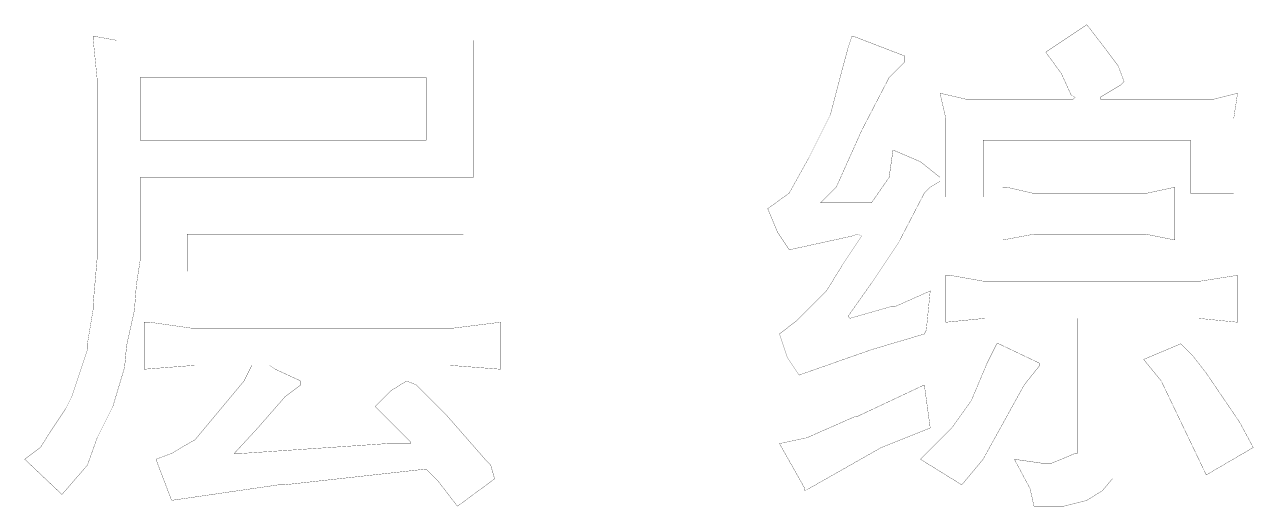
# Model space of a CAD drawing. Extents: x 94 to 452, y -72 to 1042.
# Drawn here: x 208.53 to 257.76, y 1022.67 to 1041.97 of the extents above; entities that cross this region are included whole.
import ezdxf

# ---------------------------------------------------------------- set-up
doc = ezdxf.new("R2010")
doc.units = 0
doc.header["$MEASUREMENT"] = 0
doc.layers.add('TREE_LAYER', color=7, linetype='Continuous')

msp = doc.modelspace()

# ---------------------------------------------------------------- linework, layer by layer
at = {"layer": 'TREE_LAYER', "const_width": 0.01, "elevation": 750}
for points in [[(251.090984, 1041.966314), (249.443925, 1040.868275), (250.071376, 1040.005529), (250.463533, 1039.142784), (250.620396, 1039.064353), (250.541964, 1038.985922), (246.228239, 1038.985922), (245.208631, 1039.221216), (245.443925, 1038.201608), (245.443925, 1035.064353), (246.934121, 1035.064353), (246.934121, 1037.338863), (246.934121, 1037.338863), (255.247847, 1037.338863), (255.247847, 1037.338863), (255.247847, 1035.221216), (256.973337, 1035.221216), (256.973337, 1038.201608), (257.1302, 1039.221216), (256.189023, 1038.985922), (251.640004, 1038.985922), (251.640004, 1039.064353), (251.640004, 1039.064353), (252.424317, 1039.534941), (252.58118, 1039.691804), (252.345886, 1040.319255), (251.875298, 1040.946706), (251.090984, 1041.966314), (251.090984, 1041.966314)], [(211.365494, 1041.495726), (211.287063, 1041.495726), (211.287063, 1041.338863), (211.443925, 1039.770235), (211.443925, 1032.63298), (211.287063, 1030.829059), (211.287063, 1030.593765), (211.051768, 1029.182), (211.051768, 1028.946706), (210.424317, 1027.064353), (210.189023, 1026.593765), (209.561572, 1025.652588), (209.169415, 1025.025137), (208.541964, 1024.554549), (210.032161, 1023.142784), (211.051768, 1024.319255), (211.443925, 1025.417294), (212.071376, 1026.672196), (212.541964, 1028.240824), (212.620396, 1029.103569), (212.934121, 1030.515333), (213.012553, 1031.534941), (213.169415, 1032.554549), (213.169415, 1035.848667), (213.169415, 1035.848667), (226.502749, 1035.848667), (226.502749, 1041.338863), (212.228239, 1041.338863), (211.365494, 1041.495726), (211.365494, 1041.495726)], [(241.757651, 1041.495726), (241.679219, 1041.495726), (241.679219, 1041.495726), (241.522357, 1041.025137), (241.287063, 1040.162392), (240.816474, 1038.358471), (239.953729, 1036.63298), (239.169415, 1035.221216), (238.30667, 1034.593765), (238.698827, 1033.652588), (239.169415, 1032.946706), (241.679219, 1033.495726), (241.914514, 1033.574157), (242.071376, 1033.495726), (241.287063, 1032.319255), (240.659612, 1031.299647), (239.483141, 1030.123177), (238.777259, 1029.574157), (239.090984, 1028.63298), (239.561572, 1027.927098), (242.463533, 1028.946706), (244.58118, 1029.574157), (244.58118, 1029.574157), (244.659612, 1029.73102), (244.816474, 1031.299647), (243.40471, 1030.672196), (243.247847, 1030.672196), (241.600788, 1030.201608), (241.522357, 1030.280039), (242.463533, 1031.613373), (243.561572, 1033.260431), (244.58118, 1035.221216), (244.816474, 1035.45651), (245.208631, 1035.691804), (245.208631, 1035.848667), (244.424317, 1036.476118), (243.326278, 1036.946706), (243.169415, 1035.848667), (242.463533, 1034.829059), (240.502749, 1034.829059), (240.424317, 1034.829059), (241.051768, 1035.45651), (242.071376, 1037.73102), (243.169415, 1039.848667), (243.796866, 1040.476118), (243.796866, 1040.711412), (241.757651, 1041.495726), (241.757651, 1041.495726)], [(213.169415, 1039.848667), (213.169415, 1039.848667), (224.620396, 1039.848667), (224.620396, 1039.848667), (224.620396, 1037.338863), (224.620396, 1037.338863), (213.169415, 1037.338863), (213.169415, 1037.338863), (213.169415, 1039.848667), (213.169415, 1039.848667)], [(247.875298, 1035.45651), (247.718435, 1035.45651), (247.718435, 1033.338863), (248.973337, 1033.574157), (253.443925, 1033.574157), (254.620396, 1033.338863), (254.620396, 1035.45651), (253.522357, 1035.221216), (248.894906, 1035.221216), (247.875298, 1035.45651), (247.875298, 1035.45651)], [(226.110592, 1033.574157), (215.051768, 1033.574157), (215.051768, 1032.083961), (226.110592, 1032.083961), (226.110592, 1033.574157), (226.110592, 1033.574157)], [(245.600788, 1031.927098), (245.443925, 1031.927098), (245.443925, 1030.044745), (247.012553, 1030.201608), (250.620396, 1030.201608), (250.698827, 1030.201608), (250.698827, 1024.789843), (250.620396, 1024.789843), (250.071376, 1024.554549), (249.679219, 1024.397686), (249.287063, 1024.397686), (248.189023, 1024.554549), (248.816474, 1023.378079), (248.973337, 1022.672196), (250.149808, 1022.672196), (251.090984, 1022.90749), (251.718435, 1023.299647), (252.110592, 1023.770235), (252.110592, 1030.201608), (252.189023, 1030.201608), (255.561572, 1030.201608), (257.1302, 1030.044745), (257.1302, 1031.927098), (255.640004, 1031.691804), (246.934121, 1031.691804), (245.600788, 1031.927098), (245.600788, 1031.927098)], [(213.561572, 1030.044745), (213.326278, 1030.044745), (213.326278, 1028.162392), (215.365494, 1028.319255), (217.561572, 1028.319255), (217.640004, 1028.319255), (217.326278, 1027.691804), (215.365494, 1025.338863), (214.816474, 1025.025137), (214.424317, 1024.789843), (213.796866, 1024.554549), (214.424317, 1022.90749), (218.738043, 1023.534941), (218.973337, 1023.534941), (224.620396, 1024.162392), (225.090984, 1023.691804), (225.875298, 1022.672196), (227.365494, 1023.770235), (227.208631, 1024.319255), (227.051768, 1024.476118), (225.40471, 1026.358471), (224.228239, 1027.534941), (223.836082, 1027.691804), (223.208631, 1027.299647), (222.58118, 1026.672196), (223.992945, 1025.260431), (223.992945, 1025.182), (223.051768, 1025.182), (217.247847, 1024.789843), (216.934121, 1024.789843), (217.875298, 1025.809451), (218.973337, 1027.064353), (219.600788, 1027.534941), (219.600788, 1027.691804), (218.58118, 1028.162392), (218.345886, 1028.319255), (218.345886, 1028.319255), (218.345886, 1028.319255), (225.561572, 1028.319255), (227.600788, 1028.162392), (227.600788, 1030.044745), (225.718435, 1029.809451), (215.208631, 1029.809451), (213.561572, 1030.044745), (213.561572, 1030.044745)], [(247.561572, 1029.182), (247.483141, 1029.182), (247.090984, 1028.397686), (246.463533, 1026.90749), (245.679219, 1025.809451), (244.424317, 1024.554549), (246.071376, 1023.534941), (246.149808, 1023.613373), (246.934121, 1024.554549), (248.58118, 1027.534941), (249.208631, 1028.319255), (249.208631, 1028.397686), (247.561572, 1029.182), (247.561572, 1029.182)], [(254.85569, 1029.182), (253.365494, 1028.554549), (254.071376, 1027.691804), (255.875298, 1023.927098), (257.757651, 1025.025137), (257.208631, 1026.044745), (255.875298, 1028.005529), (255.326278, 1028.711412), (254.85569, 1029.182), (254.85569, 1029.182)], [(244.58118, 1027.534941), (241.914514, 1026.280039), (241.836082, 1026.280039), (239.875298, 1025.417294), (238.777259, 1025.182), (239.796866, 1023.378079), (239.796866, 1023.299647), (239.953729, 1023.378079), (242.85569, 1025.025137), (244.816474, 1025.809451), (244.58118, 1027.534941), (244.58118, 1027.534941)]]:
    msp.add_lwpolyline(points, dxfattribs=at)

doc.saveas('drawing.dxf')
